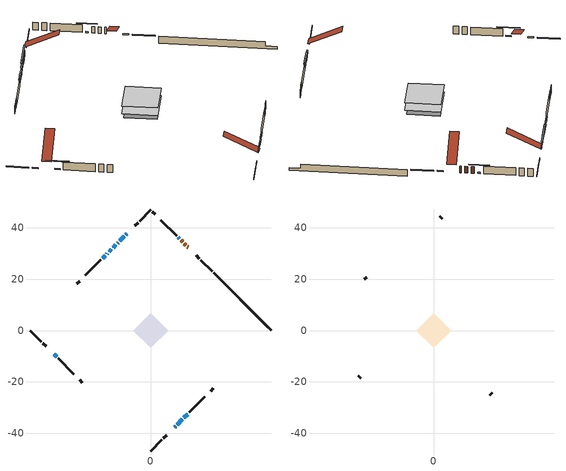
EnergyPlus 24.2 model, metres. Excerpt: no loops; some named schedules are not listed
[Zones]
conditioned space
 floor outside (Floor1 construction): -3.54,0 0,3.54 3.54,0 0,-3.54 z1.16
 floor outside (Floor2 construction): -0.54,0 0,0.54 0.54,0 0,-0.54 z1.16
 floor adiabatic (AdiabaticFloorConstruction): -6.79,0 0,6.79 6.79,0 0,-6.79 z1.16
 floor foundation (Slab1 construction): -5.6,0.76 -0.76,5.6 5.6,-0.76 0.76,-5.6 z-0.97
 wall outside (RimJoist1 construction): 0,-46.93 4.3,-42.63 / -46.93,0 -42.63,-4.3 / 0,46.93 -4.3,42.63 / 23.86,23.07 19.56,27.38 z1.16:1.46
 wall outside (RimJoist2 construction): 4.96,-41.97 6.15,-40.79 / -41.97,-4.96 -40.79,-6.15 / -4.96,41.97 -6.15,40.79 / 18.9,28.03 17.71,29.22 z1.16:1.46
 wall outside (AdiabaticWallConstruction 1): 14.61,32.33 14.29,32.64 / 13.63,33.3 13.11,33.82 / 12.46,34.48 11.83,35.11 z1.16:3.19
 wall outside (AdiabaticWallConstruction): -9.26,37.68 -9.65,37.28 z1.16:2.79; 11.17,35.76 10.69,36.25 / -37.68,-9.26 -36.71,-10.23 z1.16:1.52; -10.31,36.63 -12.03,34.9 / 9.26,-37.68 9.65,-37.28 z1.16:1.72; -12.69,34.25 -12.93,34.01 z1.16:1.67; -13.58,33.35 -14.66,32.27 z1.16:2.38; -15.32,31.62 -16.22,30.72 / 10.31,-36.63 12.28,-34.65 z1.16:2.13; -16.87,30.06 -17.16,29.77 / -17.82,29.12 -18.75,28.18 z1.16:2.48; 12.94,-33.99 14.38,-32.56 z1.16:2.43
 wall outside (Wall1 construction): 15.04,-31.9 21.1,-25.84 / -36.05,-10.88 -29.99,-16.94 / -19.41,27.53 -25.47,21.47 / 10.03,36.9 3.97,42.96 z1.16:3.6
 wall outside (Wall3 construction): 23.35,-23.58 24.41,-22.53 / -27.73,-19.2 -26.68,-20.26 / -27.72,19.21 -28.78,18.15 / 1.71,45.22 0.66,46.28 z1.16:3.6
 wall foundation (FoundationWall1 construction): 24.52,22.41,-0.97 24.52,22.41,1.16 44.69,2.24,1.16 44.69,2.24,-0.12 46.93,0,-0.12 46.93,0,-0.97
 window (WindowConstruction 6): -9.26,37.68 -9.65,37.28 z1.16:2.78
 window (WindowConstruction 8): 11.17,35.76 10.69,36.25 z1.16:1.52
 window (WindowConstruction 9): -10.31,36.62 -12.03,34.9 z1.16:1.72
 window (WindowConstruction 10): -12.69,34.24 -12.93,34.01 z1.16:1.67
 window (WindowConstruction 11): -37.68,-9.26 -36.71,-10.23 z1.16:1.52
 window (WindowConstruction 7): 9.26,-37.68 9.65,-37.28 z1.16:1.72
 window (WindowConstruction): -13.58,33.35 -14.66,32.27 z1.16:2.38
 window (WindowConstruction 1): -15.32,31.62 -16.22,30.72 z1.16:2.13
 window (WindowConstruction 2): -16.87,30.06 -17.16,29.77 z1.16:2.48
 window (WindowConstruction 3): -17.82,29.12 -18.75,28.18 z1.16:2.48
 window (WindowConstruction 4): 10.31,-36.62 12.28,-34.65 z1.16:2.13
 window (WindowConstruction 5): 12.94,-33.99 14.38,-32.56 z1.16:2.43
 door (Door): 14.6,32.33 14.29,32.64 z1.16:3.19
 door (Door 1): 13.63,33.3 13.11,33.82 z1.16:3.19
 door (Door 2): 12.46,34.48 11.83,35.11 z1.16:3.19
 ceiling adiabatic (AdiabaticFloorConstruction): 0,-6.79 6.79,0 0,6.79 -6.79,0 z1.16
attic - vented
 floor to conditioned space (Floor3 construction Reversed): -6.79,0 0,6.79 6.79,0 0,-6.79 z3.6
 wall outside (Wall2 construction): 21.75,-25.18 22.69,-24.24 / -29.33,-17.6 -28.39,-18.54 / -26.12,20.81 -27.07,19.87 / 3.31,43.62 2.37,44.56 z1.16:3.6
 roof outside (Roof1 construction): 8.6,-38.33,3.6 2.18,-31.91,8.14 0.38,-33.7,8.14 6.81,-40.13,3.6; -38.33,-8.6,3.6 -31.91,-2.18,8.14 -33.7,-0.38,8.14 -40.13,-6.81,3.6; -8.6,38.33,3.6 -2.18,31.91,8.14 -0.38,33.7,8.14 -6.81,40.13,3.6; 15.26,31.67,3.6 8.84,25.25,8.14 10.63,23.45,8.14 17.06,29.88,3.6
shading: -9.86,37.07 -9.05,37.89 -9.26,38.1 -10.08,37.28 z3.08; 8.96,37.97 12.9,34.04 13.11,34.25 9.17,38.18 z3.96; -13.76,33.17 -8.58,38.35 -8.79,38.56 -13.97,33.39 z4.16; -14.65,32.28 -10.96,35.97 -11.18,36.18 -14.86,32.49 z4.11; -34.98,-11.95 -39.4,-7.53 -39.61,-7.74 -35.19,-12.16 z3.96; 9.86,-37.07 9.05,-37.89 9.26,-38.1 10.08,-37.28 z2.02; -14.87,32.06 -13.37,33.56 -13.58,33.77 -15.08,32.27 z2.68; -16.43,30.51 -15.11,31.83 -15.32,32.04 -16.64,30.72 z2.42; -17.37,29.56 -16.66,30.27 -16.87,30.48 -17.58,29.77 z2.78; -18.96,27.97 -17.61,29.33 -17.82,29.54 -19.17,28.18 z2.78; 12.5,-34.44 10.1,-36.84 10.31,-37.05 12.71,-34.65 z2.42; 14.59,-32.34 12.73,-34.2 12.94,-34.42 14.8,-32.56 z2.73
[Building]
Building 1: Terrain=Suburbs
[Site:Location]
Halifax Intl AP_NS: Latitude {deg}=44.88; Longitude {deg}=-63.51; Time Zone {hr}=-4; Elevation {m}=145; Keep Site Location Information=Yes
[Site:GroundTemperature:Shallow]
3.15511, 1.33576, 1.19006, 2.05344, 5.51939, 8.9692, 11.96, 13.8546, 14.0156, 12.4746, 9.56009, 6.2161
[Site:WaterMainsTemperature]
Calculation Method=Schedule; Temperature Schedule=mains temperature schedule
[Material] Roughness=Rough; Thermal Absorptance=0.9
Name | Thickness {m} | Conductivity {W/m-K} | Density {kg/m3} | Specific Heat {J/kg-K} | Solar Absorptance | Visible Absorptance
asphalt or fiberglass shingles | 0.00635 | 0.162714 | 1121.4 | 1465.45 | 0.4 | 0.4
ceiling loosefill ins | 0.0846667 | 0.0480833 | 16.02 | 1046.75 | 0.7 | 0.7
ceiling stud and cavity | 0.1397 | 0.103035 | 65.682 | 1177.47 | 0.7 | 0.7
concrete 4.0 in. | 0.1016 | 1.803125 | 2242.8 | 837.4 | 0.7 | 0.7
concrete 8.0 in. | 0.2032 | 1.803125 | 2242.8 | 837.4 | 0.7 | 0.7
door material | 0.04445 | 0.0451087 | 512.64 | 1214.23 | 0.7 | 0.7
door material 1 | 0.04445 | 0.188738 | 512.64 | 1214.23 | 0.7 | 0.7
exterior vertical ins | 0.00266067 | 0.029427 | 32.04 | 1214.23 | 0.7 | 0.7
floor covering | 0.0127 | 0.0433444 | 54.468 | 1339.84 | 0.6 | 0.6
floor rigid ins; wall rigid ins | 0.512978 | 0.029427 | 32.04 | 1214.23 | 0.7 | 0.7
floor stud and cavity | 0.1397 | 0.094879 | 92.3553 | 1139.71 | 0.7 | 0.7
floor stud and cavity 1 | 0.1397 | 0.0825403 | 92.3553 | 1139.71 | 0.7 | 0.7
floor stud and cavity 2 | 0.1397 | 1.75129 | 37.0049 | 1207.88 | 0.7 | 0.7
furniture material conditioned space 1 | 0.1524 | 0.115458 | 640.8 | 1214.23 | 0.6 | 0.6
gypsum board | 0.0127 | 0.160291 | 801 | 837.4 | 0.6 | 0.6
gypsum board 1 | 0.0127 | 0.160291 | 801 | 837.4 | 0.7 | 0.7
osb sheathing 0.5 in. | 0.0127 | 0.115458 | 512.64 | 1214.23 | 0.7 | 0.7
osb sheathing 0.75 in. | 0.01905 | 0.115458 | 512.64 | 1214.23 | 0.7 | 0.7
osb sheathing 2.0 in. | 0.0508 | 0.115458 | 512.64 | 1214.23 | 0.7 | 0.7
rim joist rigid ins | 0.051816 | 0.029427 | 32.04 | 1214.23 | 0.7 | 0.7
rim joist stud and cavity | 0.0508 | 0.570385 | 125.044 | 1163.47 | 0.6 | 0.6
rim joist stud and cavity 1 | 0.0508 | 0.203772 | 125.044 | 1163.47 | 0.6 | 0.6
wall stud and cavity | 0.1397 | 0.0891443 | 139.0536 | 1170.24 | 0.7 | 0.7
wall stud and cavity 1 | 0.0889 | 6.9971 | 50.32683 | 1063.81 | 0.6 | 0.6
wall stud and cavity 2 | 0.1397 | 0.110176 | 139.0536 | 1170.24 | 0.7 | 0.7
wall stud and cavity 3 | 0.0889 | 0.380278 | 52.3479 | 1209.89 | 0.7 | 0.7
wall stud and cavity 4 | 0.0889 | 0.391764 | 83.0341 | 1211.67 | 0.7 | 0.7
wood siding | 0.0254 | 0.102417 | 544.68 | 1172.36 | 0.4 | 0.4
wood siding 1 | 0.00254 | 0.102417 | 544.68 | 1172.36 | 0.4 | 0.4
wood siding 2; wood siding 3; wood siding 4 | 0.0254 | 0.102417 | 544.68 | 1172.36 | 0.7 | 0.7
[WindowMaterial:SimpleGlazingSystem]
Name | U-Factor {W/m2-K} | Solar Heat Gain Coefficient
WindowMaterial | 3.27734 | 0.62
WindowMaterial 1 | 3.2745 | 0.59
WindowMaterial 10 | 3.2041 | 0.34
WindowMaterial 11 | 3.230782 | 0.38
WindowMaterial 2 | 3.25747 | 0.43
WindowMaterial 3 | 3.276206 | 0.61
WindowMaterial 4 | 3.27507 | 0.59
WindowMaterial 5 | 3.29835 | 0.69
WindowMaterial 6 | 2.96903 | 0.62
WindowMaterial 7 | 3.01161 | 0.56
WindowMaterial 8 | 3.30346 | 0.53
WindowMaterial 9 | 3.26882 | 0.48
[Construction]
AdiabaticFloorConstruction: floor stud and cavity 2, floor rigid ins, osb sheathing 0.75 in., floor covering
AdiabaticWallConstruction: wood siding 3, wall rigid ins, wall stud and cavity 3, gypsum board
AdiabaticWallConstruction 1: wood siding 4, wall rigid ins, wall stud and cavity 3, gypsum board
Door; Door 2: door material
Door 1: door material 1
Floor1 construction: floor stud and cavity, osb sheathing 0.75 in., floor covering
Floor2 construction: floor stud and cavity 1, osb sheathing 0.75 in., floor covering
Floor3 construction Reversed: gypsum board, ceiling stud and cavity, ceiling loosefill ins
FoundationWall1 construction: concrete 8.0 in., gypsum board 1
furniture construction conditioned space 1: furniture material conditioned space 1
PartitionWallConstruction: gypsum board, wall stud and cavity 4, gypsum board
RimJoist1 construction: wood siding 2, rim joist rigid ins, osb sheathing 2.0 in., rim joist stud and cavity
RimJoist2 construction: wood siding 2, rim joist rigid ins, osb sheathing 2.0 in., rim joist stud and cavity 1
Roof1 construction: asphalt or fiberglass shingles
Slab1 construction: concrete 4.0 in.
Wall1 construction: wood siding, osb sheathing 0.5 in., wall stud and cavity, gypsum board
Wall2 construction: wood siding 1, wall stud and cavity 1
Wall3 construction: wood siding, osb sheathing 0.5 in., wall stud and cavity 2, gypsum board
WindowConstruction: WindowMaterial
WindowConstruction 1: WindowMaterial 1
WindowConstruction 10: WindowMaterial 10
WindowConstruction 11: WindowMaterial 11
WindowConstruction 2: WindowMaterial 2
WindowConstruction 3: WindowMaterial 3
WindowConstruction 4: WindowMaterial 4
WindowConstruction 5: WindowMaterial 5
WindowConstruction 6: WindowMaterial 6
WindowConstruction 7: WindowMaterial 7
WindowConstruction 8: WindowMaterial 8
WindowConstruction 9: WindowMaterial 9
[Zone] Multiplier=1; Part of Total Floor Area=Yes
Name | Volume {m3}
attic - vented | 66.0624
conditioned space | 375.4
[Space]
Name | Zone | Volume {m3}
attic - vented 1 | attic - vented | 66.0624
conditioned space 1 | conditioned space | 375.4
[ZoneInfiltration:EffectiveLeakageArea]
infil attic - vented 1: Zone or Space=attic - vented 1; Schedule=Always On Discrete; Effective Air Leakage Area {cm2}=3305.19; Stack Coefficient=0.000485423; Wind Coefficient=1.48861e-05
[ZoneMixing]
whole house fan mix: Zone or Space=attic - vented; Schedule=Always On Continuous; Design Flow Rate Calculation Method=Flow/Zone; Design Flow Rate {m3/s}=0; Source Zone or Space=conditioned space
[SurfaceProperty:ExposedFoundationPerimeter]
Slab1: Exposed Perimeter Calculation Method=TotalExposedPerimeter; Total Exposed Perimeter {m}=31.699
[InternalMass] Zone or ZoneList=conditioned space; Space or SpaceList=conditioned space 1
Name | Construction | Surface Area {m2}
furniture mass conditioned space 1 | furniture construction conditioned space 1 | 71.8599
partition wall mass | PartitionWallConstruction | 179.65
[Lights]
interior lighting: Zone or ZoneList or Space or SpaceList=conditioned space 1; Schedule=interior lighting schedule; Design Level Calculation Method=LightingLevel; Lighting Level {W}=343.2; Return Air Fraction=0; Fraction Radiant=0.6; Fraction Visible=0.2; Fraction Replaceable=1
[People]
occupants: Zone or ZoneList or Space or SpaceList=conditioned space 1; Number of People Schedule=occupants schedule; Number of People Calculation Method=People; Number of People=3; Fraction Radiant=0.314171; Sensible Heat Fraction=0.56303; Activity Level Schedule=occupants activity schedule; Carbon Dioxide Generation Rate {m3/s-W}=0; Enable ASHRAE 55 Comfort Warnings=No; Mean Radiant Temperature Calculation Type=EnclosureAveraged
[ElectricEquipment] Zone or ZoneList or Space or SpaceList=conditioned space 1; Design Level Calculation Method=EquipmentLevel
Name | Schedule | Design Level {W} | Fraction Latent | Fraction Radiant | Fraction Lost
clothes dryer | clothes dryer schedule | 140.772 | 0.015 | 0.081 | 0.85
clothes washer | clothes washer schedule | 32.1985 | 0.03 | 0.162 | 0.7
cooking range | cooking range schedule | 215.147 | 0.08 | 0.432 | 0.2
dishwasher | dishwasher schedule | 66.8632 | 0.3 | 0.18 | 0.4
fridge | fridge schedule | 72.9452 | 0 | 0.6 | 0
mech vent bath fan 0 | mech vent bath fan 0 schedule | 50.2 | 0 | 0 | 1
mech vent house fan | mech vent house fan schedule | 0 | 0 | 0 | 1
mech vent house fan cfis | mech vent house fan cfis schedule | 0 | 0 | 0 | 0
mech vent range fan 0 | mech vent range fan 0 schedule | 57 | 0 | 0 | 1
misc plug loads | misc plug loads schedule | 494.7 | 0.045 | 0.513 | 0.1
whole house fan | Always On Discrete | 0 | 0 | 0 | 1
[OtherEquipment] Zone or ZoneList or Space or SpaceList=conditioned space 1; Design Level Calculation Method=EquipmentLevel
Name | Fuel Type | Schedule | Design Level {W} | Fraction Latent | Fraction Radiant | Fraction Lost
clothes dryer 1 | Electricity | clothes dryer schedule | 0 | 0.015 | 0.081 | 0.85
cooking range 1 | Electricity | cooking range schedule | 0 | 0.08 | 0.432 | 0.2
general water use latent | None | general water use schedule | 62.594 | 1 | 0 | 0
general water use sensible | None | general water use schedule | -61.6891 | 0 | 0.6 | 0
mech vent house fan latent load | None | Always On Discrete | 0 | 1 | 0 | 0
mech vent house fan sensible load | None | Always On Discrete | 0 | 0 | 0 | 0
water heater energy adjustment1 | FuelOilNo2 | Always On Discrete | 0.01 | 0 | 0 | 1
[ZoneInfiltration:DesignFlowRate] Zone or ZoneList or Space or SpaceList=conditioned space 1; Schedule=Always On Discrete; Design Flow Rate Calculation Method=Flow/Zone; Design Flow Rate {m3/s}=0
infil flow; natural vent flow; whole house fan flow
[Foundation:Kiva]
Foundation Kiva 1: Initial Indoor Air Temperature {C}=18; Wall Height Above Grade {m}=1.16001; Wall Depth Below Slab {m}=0.2032; Custom Block Material Name 1=exterior vertical ins; Custom Block Depth 1 {m}=2.13; Custom Block X Position 1 {m}=0.2159; Custom Block Z Position 1 {m}=0
[Foundation:Kiva:Settings]
Soil Conductivity {W/m-K}=0.849921; Soil Density {kg/m3}=1842.3; Soil Specific Heat {J/kg-K}=418.7; Ground Solar Absorptivity=0.9; Ground Thermal Absorptivity=0.9; Ground Surface Roughness {m}=0.03; Far-Field Width {m}=40; Deep-Ground Boundary Condition=ZeroFlux; Deep-Ground Depth {m}=40; Minimum Cell Dimension {m}=0.2; Maximum Cell Growth Coefficient=3; Simulation Timestep=Timestep
[Exterior:Lights]
exterior lighting: Schedule=exterior lighting schedule; Design Level {W}=75.6
[Schedule:Constant]
Name | Hourly Value
Always On Continuous; mech vent house fan schedule; mech vent house fan cfis schedule; Always On Discrete | 1
occupants activity schedule | 117.228
fridge schedule | 0
[Schedule:Week:Daily]
interior lighting schedule Week Rule - Jan1-Jan27: interior lighting schedule day, interior lighting schedule day, interior lighting schedule day, interior lighting schedule day, interior lighting schedule day, interior lighting schedule day, interior lighting schedule day, interior lighting schedule default day, interior lighting schedule default day, interior lighting schedule default day, interior lighting schedule default day, interior lighting schedule default day
interior lighting schedule Week Rule - Jan28-Feb3: interior lighting schedule day, interior lighting schedule day, interior lighting schedule day, interior lighting schedule day, interior lighting schedule day 1, interior lighting schedule day 1, interior lighting schedule day 1, interior lighting schedule default day, interior lighting schedule default day, interior lighting schedule default day, interior lighting schedule default day, interior lighting schedule default day
interior lighting schedule Week Rule - Feb4-Feb24: interior lighting schedule day 1, interior lighting schedule day 1, interior lighting schedule day 1, interior lighting schedule day 1, interior lighting schedule day 1, interior lighting schedule day 1, interior lighting schedule day 1, interior lighting schedule default day, interior lighting schedule default day, interior lighting schedule default day, interior lighting schedule default day, interior lighting schedule default day
interior lighting schedule Week Rule - Feb25-Mar3: interior lighting schedule day 1, interior lighting schedule day 1, interior lighting schedule day 1, interior lighting schedule day 1, interior lighting schedule day 2, interior lighting schedule day 2, interior lighting schedule day 2, interior lighting schedule default day, interior lighting schedule default day, interior lighting schedule default day, interior lighting schedule default day, interior lighting schedule default day
interior lighting schedule Week Rule - Mar4-Mar31: interior lighting schedule day 2, interior lighting schedule day 2, interior lighting schedule day 2, interior lighting schedule day 2, interior lighting schedule day 2, interior lighting schedule day 2, interior lighting schedule day 2, interior lighting schedule default day, interior lighting schedule default day, interior lighting schedule default day, interior lighting schedule default day, interior lighting schedule default day
interior lighting schedule Week Rule - Apr1-Apr28: interior lighting schedule day 3, interior lighting schedule day 3, interior lighting schedule day 3, interior lighting schedule day 3, interior lighting schedule day 3, interior lighting schedule day 3, interior lighting schedule day 3, interior lighting schedule default day, interior lighting schedule default day, interior lighting schedule default day, interior lighting schedule default day, interior lighting schedule default day
interior lighting schedule Week Rule - Apr29-May5: interior lighting schedule day 3, interior lighting schedule day 3, interior lighting schedule day 4, interior lighting schedule day 4, interior lighting schedule day 4, interior lighting schedule day 4, interior lighting schedule day 4, interior lighting schedule default day, interior lighting schedule default day, interior lighting schedule default day, interior lighting schedule default day, interior lighting schedule default day
interior lighting schedule Week Rule - May6-May26: interior lighting schedule day 4, interior lighting schedule day 4, interior lighting schedule day 4, interior lighting schedule day 4, interior lighting schedule day 4, interior lighting schedule day 4, interior lighting schedule day 4, interior lighting schedule default day, interior lighting schedule default day, interior lighting schedule default day, interior lighting schedule default day, interior lighting schedule default day
interior lighting schedule Week Rule - May27-Jun2: interior lighting schedule day 4, interior lighting schedule day 4, interior lighting schedule day 4, interior lighting schedule day 4, interior lighting schedule day 4, interior lighting schedule day 5, interior lighting schedule day 5, interior lighting schedule default day, interior lighting schedule default day, interior lighting schedule default day, interior lighting schedule default day, interior lighting schedule default day
interior lighting schedule Week Rule - Jun3-Jun30: interior lighting schedule day 5, interior lighting schedule day 5, interior lighting schedule day 5, interior lighting schedule day 5, interior lighting schedule day 5, interior lighting schedule day 5, interior lighting schedule day 5, interior lighting schedule default day, interior lighting schedule default day, interior lighting schedule default day, interior lighting schedule default day, interior lighting schedule default day
interior lighting schedule Week Rule - Jul1-Jul28: interior lighting schedule day 6, interior lighting schedule day 6, interior lighting schedule day 6, interior lighting schedule day 6, interior lighting schedule day 6, interior lighting schedule day 6, interior lighting schedule day 6, interior lighting schedule default day, interior lighting schedule default day, interior lighting schedule default day, interior lighting schedule default day, interior lighting schedule default day
interior lighting schedule Week Rule - Jul29-Aug4: interior lighting schedule day 6, interior lighting schedule day 6, interior lighting schedule day 6, interior lighting schedule day 7, interior lighting schedule day 7, interior lighting schedule day 7, interior lighting schedule day 7, interior lighting schedule default day, interior lighting schedule default day, interior lighting schedule default day, interior lighting schedule default day, interior lighting schedule default day
interior lighting schedule Week Rule - Aug5-Aug25: interior lighting schedule day 7, interior lighting schedule day 7, interior lighting schedule day 7, interior lighting schedule day 7, interior lighting schedule day 7, interior lighting schedule day 7, interior lighting schedule day 7, interior lighting schedule default day, interior lighting schedule default day, interior lighting schedule default day, interior lighting schedule default day, interior lighting schedule default day
interior lighting schedule Week Rule - Aug26-Sep1: interior lighting schedule day 7, interior lighting schedule day 7, interior lighting schedule day 7, interior lighting schedule day 7, interior lighting schedule day 7, interior lighting schedule day 7, interior lighting schedule day 8, interior lighting schedule default day, interior lighting schedule default day, interior lighting schedule default day, interior lighting schedule default day, interior lighting schedule default day
interior lighting schedule Week Rule - Sep2-Sep29: interior lighting schedule day 8, interior lighting schedule day 8, interior lighting schedule day 8, interior lighting schedule day 8, interior lighting schedule day 8, interior lighting schedule day 8, interior lighting schedule day 8, interior lighting schedule default day, interior lighting schedule default day, interior lighting schedule default day, interior lighting schedule default day, interior lighting schedule default day
interior lighting schedule Week Rule - Sep30-Oct6: interior lighting schedule day 8, interior lighting schedule day 9, interior lighting schedule day 9, interior lighting schedule day 9, interior lighting schedule day 9, interior lighting schedule day 9, interior lighting schedule day 9, interior lighting schedule default day, interior lighting schedule default day, interior lighting schedule default day, interior lighting schedule default day, interior lighting schedule default day
interior lighting schedule Week Rule - Oct7-Oct27: interior lighting schedule day 9, interior lighting schedule day 9, interior lighting schedule day 9, interior lighting schedule day 9, interior lighting schedule day 9, interior lighting schedule day 9, interior lighting schedule day 9, interior lighting schedule default day, interior lighting schedule default day, interior lighting schedule default day, interior lighting schedule default day, interior lighting schedule default day
interior lighting schedule Week Rule - Oct28-Nov3: interior lighting schedule day 9, interior lighting schedule day 9, interior lighting schedule day 9, interior lighting schedule day 9, interior lighting schedule day 10, interior lighting schedule day 10, interior lighting schedule day 10, interior lighting schedule default day, interior lighting schedule default day, interior lighting schedule default day, interior lighting schedule default day, interior lighting schedule default day
interior lighting schedule Week Rule - Nov4-Nov24: interior lighting schedule day 10, interior lighting schedule day 10, interior lighting schedule day 10, interior lighting schedule day 10, interior lighting schedule day 10, interior lighting schedule day 10, interior lighting schedule day 10, interior lighting schedule default day, interior lighting schedule default day, interior lighting schedule default day, interior lighting schedule default day, interior lighting schedule default day
interior lighting schedule Week Rule - Nov25-Dec1: interior lighting schedule day 10, interior lighting schedule day 10, interior lighting schedule day 10, interior lighting schedule day 10, interior lighting schedule day 10, interior lighting schedule day 10, interior lighting schedule day 11, interior lighting schedule default day, interior lighting schedule default day, interior lighting schedule default day, interior lighting schedule default day, interior lighting schedule default day
interior lighting schedule Week Rule - Dec2-Dec31: interior lighting schedule day 11, interior lighting schedule day 11, interior lighting schedule day 11, interior lighting schedule day 11, interior lighting schedule day 11, interior lighting schedule day 11, interior lighting schedule day 11, interior lighting schedule default day, interior lighting schedule default day, interior lighting schedule default day, interior lighting schedule default day, interior lighting schedule default day
occupants schedule Week Rule - Jan1-Dec31: occupants schedule day, occupants schedule day, occupants schedule day, occupants schedule day, occupants schedule day, occupants schedule day, occupants schedule day, occupants schedule default day, occupants schedule default day, occupants schedule default day, occupants schedule default day, occupants schedule default day
clothes dryer schedule Week Rule - Jan1-Dec31: clothes dryer schedule day, clothes dryer schedule day, clothes dryer schedule day, clothes dryer schedule day, clothes dryer schedule day, clothes dryer schedule day, clothes dryer schedule day, clothes dryer schedule default day, clothes dryer schedule default day, clothes dryer schedule default day, clothes dryer schedule default day, clothes dryer schedule default day
clothes washer schedule Week Rule - Jan1-Dec31: clothes washer schedule day, clothes washer schedule day, clothes washer schedule day, clothes washer schedule day, clothes washer schedule day, clothes washer schedule day, clothes washer schedule day, clothes washer schedule default day, clothes washer schedule default day, clothes washer schedule default day, clothes washer schedule default day, clothes washer schedule default day
cooking range schedule Week Rule - Jan1-Dec31: cooking range schedule day, cooking range schedule day, cooking range schedule day, cooking range schedule day, cooking range schedule day, cooking range schedule day, cooking range schedule day, cooking range schedule default day, cooking range schedule default day, cooking range schedule default day, cooking range schedule default day, cooking range schedule default day
dishwasher schedule Week Rule - Jan1-Dec31: dishwasher schedule day, dishwasher schedule day, dishwasher schedule day, dishwasher schedule day, dishwasher schedule day, dishwasher schedule day, dishwasher schedule day, dishwasher schedule default day, dishwasher schedule default day, dishwasher schedule default day, dishwasher schedule default day, dishwasher schedule default day
mech vent bath fan 0 schedule Week Rule - Jan1-Dec31: mech vent bath fan 0 schedule day, mech vent bath fan 0 schedule day, mech vent bath fan 0 schedule day, mech vent bath fan 0 schedule day, mech vent bath fan 0 schedule day, mech vent bath fan 0 schedule day, mech vent bath fan 0 schedule day, mech vent bath fan 0 schedule default day, mech vent bath fan 0 schedule default day, mech vent bath fan 0 schedule default day, mech vent bath fan 0 schedule default day, mech vent bath fan 0 schedule default day
mech vent range fan 0 schedule Week Rule - Jan1-Dec31: mech vent range fan 0 schedule day, mech vent range fan 0 schedule day, mech vent range fan 0 schedule day, mech vent range fan 0 schedule day, mech vent range fan 0 schedule day, mech vent range fan 0 schedule day, mech vent range fan 0 schedule day, mech vent range fan 0 schedule default day, mech vent range fan 0 schedule default day, mech vent range fan 0 schedule default day, mech vent range fan 0 schedule default day, mech vent range fan 0 schedule default day
misc plug loads schedule Week Rule - Jan1-Dec31: misc plug loads schedule day, misc plug loads schedule day, misc plug loads schedule day, misc plug loads schedule day, misc plug loads schedule day, misc plug loads schedule day, misc plug loads schedule day, misc plug loads schedule default day, misc plug loads schedule default day, misc plug loads schedule default day, misc plug loads schedule default day, misc plug loads schedule default day
general water use schedule Week Rule - Jan1-Dec31: general water use schedule day, general water use schedule day, general water use schedule day, general water use schedule day, general water use schedule day, general water use schedule day, general water use schedule day, general water use schedule default day, general water use schedule default day, general water use schedule default day, general water use schedule default day, general water use schedule default day
exterior lighting schedule Week Rule - Jan1-Jan27: exterior lighting schedule day, exterior lighting schedule day, exterior lighting schedule day, exterior lighting schedule day, exterior lighting schedule day, exterior lighting schedule day, exterior lighting schedule day, exterior lighting schedule default day, exterior lighting schedule default day, exterior lighting schedule default day, exterior lighting schedule default day, exterior lighting schedule default day
exterior lighting schedule Week Rule - Jan28-Feb3: exterior lighting schedule day, exterior lighting schedule day, exterior lighting schedule day, exterior lighting schedule day, exterior lighting schedule day 1, exterior lighting schedule day 1, exterior lighting schedule day 1, exterior lighting schedule default day, exterior lighting schedule default day, exterior lighting schedule default day, exterior lighting schedule default day, exterior lighting schedule default day
exterior lighting schedule Week Rule - Feb4-Feb24: exterior lighting schedule day 1, exterior lighting schedule day 1, exterior lighting schedule day 1, exterior lighting schedule day 1, exterior lighting schedule day 1, exterior lighting schedule day 1, exterior lighting schedule day 1, exterior lighting schedule default day, exterior lighting schedule default day, exterior lighting schedule default day, exterior lighting schedule default day, exterior lighting schedule default day
exterior lighting schedule Week Rule - Feb25-Mar3: exterior lighting schedule day 1, exterior lighting schedule day 1, exterior lighting schedule day 1, exterior lighting schedule day 1, exterior lighting schedule day 2, exterior lighting schedule day 2, exterior lighting schedule day 2, exterior lighting schedule default day, exterior lighting schedule default day, exterior lighting schedule default day, exterior lighting schedule default day, exterior lighting schedule default day
exterior lighting schedule Week Rule - Mar4-Mar31: exterior lighting schedule day 2, exterior lighting schedule day 2, exterior lighting schedule day 2, exterior lighting schedule day 2, exterior lighting schedule day 2, exterior lighting schedule day 2, exterior lighting schedule day 2, exterior lighting schedule default day, exterior lighting schedule default day, exterior lighting schedule default day, exterior lighting schedule default day, exterior lighting schedule default day
exterior lighting schedule Week Rule - Apr1-Apr28: exterior lighting schedule day 3, exterior lighting schedule day 3, exterior lighting schedule day 3, exterior lighting schedule day 3, exterior lighting schedule day 3, exterior lighting schedule day 3, exterior lighting schedule day 3, exterior lighting schedule default day, exterior lighting schedule default day, exterior lighting schedule default day, exterior lighting schedule default day, exterior lighting schedule default day
exterior lighting schedule Week Rule - Apr29-May5: exterior lighting schedule day 3, exterior lighting schedule day 3, exterior lighting schedule day 4, exterior lighting schedule day 4, exterior lighting schedule day 4, exterior lighting schedule day 4, exterior lighting schedule day 4, exterior lighting schedule default day, exterior lighting schedule default day, exterior lighting schedule default day, exterior lighting schedule default day, exterior lighting schedule default day
exterior lighting schedule Week Rule - May6-May26: exterior lighting schedule day 4, exterior lighting schedule day 4, exterior lighting schedule day 4, exterior lighting schedule day 4, exterior lighting schedule day 4, exterior lighting schedule day 4, exterior lighting schedule day 4, exterior lighting schedule default day, exterior lighting schedule default day, exterior lighting schedule default day, exterior lighting schedule default day, exterior lighting schedule default day
exterior lighting schedule Week Rule - May27-Jun2: exterior lighting schedule day 4, exterior lighting schedule day 4, exterior lighting schedule day 4, exterior lighting schedule day 4, exterior lighting schedule day 4, exterior lighting schedule day 5, exterior lighting schedule day 5, exterior lighting schedule default day, exterior lighting schedule default day, exterior lighting schedule default day, exterior lighting schedule default day, exterior lighting schedule default day
exterior lighting schedule Week Rule - Jun3-Jun30: exterior lighting schedule day 5, exterior lighting schedule day 5, exterior lighting schedule day 5, exterior lighting schedule day 5, exterior lighting schedule day 5, exterior lighting schedule day 5, exterior lighting schedule day 5, exterior lighting schedule default day, exterior lighting schedule default day, exterior lighting schedule default day, exterior lighting schedule default day, exterior lighting schedule default day
exterior lighting schedule Week Rule - Jul1-Jul28: exterior lighting schedule day 6, exterior lighting schedule day 6, exterior lighting schedule day 6, exterior lighting schedule day 6, exterior lighting schedule day 6, exterior lighting schedule day 6, exterior lighting schedule day 6, exterior lighting schedule default day, exterior lighting schedule default day, exterior lighting schedule default day, exterior lighting schedule default day, exterior lighting schedule default day
exterior lighting schedule Week Rule - Jul29-Aug4: exterior lighting schedule day 6, exterior lighting schedule day 6, exterior lighting schedule day 6, exterior lighting schedule day 7, exterior lighting schedule day 7, exterior lighting schedule day 7, exterior lighting schedule day 7, exterior lighting schedule default day, exterior lighting schedule default day, exterior lighting schedule default day, exterior lighting schedule default day, exterior lighting schedule default day
exterior lighting schedule Week Rule - Aug5-Aug25: exterior lighting schedule day 7, exterior lighting schedule day 7, exterior lighting schedule day 7, exterior lighting schedule day 7, exterior lighting schedule day 7, exterior lighting schedule day 7, exterior lighting schedule day 7, exterior lighting schedule default day, exterior lighting schedule default day, exterior lighting schedule default day, exterior lighting schedule default day, exterior lighting schedule default day
exterior lighting schedule Week Rule - Aug26-Sep1: exterior lighting schedule day 7, exterior lighting schedule day 7, exterior lighting schedule day 7, exterior lighting schedule day 7, exterior lighting schedule day 7, exterior lighting schedule day 7, exterior lighting schedule day 8, exterior lighting schedule default day, exterior lighting schedule default day, exterior lighting schedule default day, exterior lighting schedule default day, exterior lighting schedule default day
exterior lighting schedule Week Rule - Sep2-Sep29: exterior lighting schedule day 8, exterior lighting schedule day 8, exterior lighting schedule day 8, exterior lighting schedule day 8, exterior lighting schedule day 8, exterior lighting schedule day 8, exterior lighting schedule day 8, exterior lighting schedule default day, exterior lighting schedule default day, exterior lighting schedule default day, exterior lighting schedule default day, exterior lighting schedule default day
exterior lighting schedule Week Rule - Sep30-Oct6: exterior lighting schedule day 8, exterior lighting schedule day 9, exterior lighting schedule day 9, exterior lighting schedule day 9, exterior lighting schedule day 9, exterior lighting schedule day 9, exterior lighting schedule day 9, exterior lighting schedule default day, exterior lighting schedule default day, exterior lighting schedule default day, exterior lighting schedule default day, exterior lighting schedule default day
[Schedule:Year]
interior lighting schedule: interior lighting schedule Week Rule - Jan1-Jan27, 1, 1, 1, 27, interior lighting schedule Week Rule - Jan28-Feb3, 1, 28, 2, 3, interior lighting schedule Week Rule - Feb4-Feb24, 2, 4, 2, 24, interior lighting schedule Week Rule - Feb25-Mar3, 2, 25, 3, 3, interior lighting schedule Week Rule - Mar4-Mar31, 3, 4, 3, 31, interior lighting schedule Week Rule - Apr1-Apr28, 4, 1, 4, 28, interior lighting schedule Week Rule - Apr29-May5, 4, 29, 5, 5, interior lighting schedule Week Rule - May6-May26, 5, 6, 5, 26, interior lighting schedule Week Rule - May27-Jun2, 5, 27, 6, 2, interior lighting schedule Week Rule - Jun3-Jun30, 6, 3, 6, 30, interior lighting schedule Week Rule - Jul1-Jul28, 7, 1, 7, 28, interior lighting schedule Week Rule - Jul29-Aug4, 7, 29, 8, 4, interior lighting schedule Week Rule - Aug5-Aug25, 8, 5, 8, 25, interior lighting schedule Week Rule - Aug26-Sep1, 8, 26, 9, 1, interior lighting schedule Week Rule - Sep2-Sep29, 9, 2, 9, 29, interior lighting schedule Week Rule - Sep30-Oct6, 9, 30, 10, 6, interior lighting schedule Week Rule - Oct7-Oct27, 10, 7, 10, 27, interior lighting schedule Week Rule - Oct28-Nov3, 10, 28, 11, 3, interior lighting schedule Week Rule - Nov4-Nov24, 11, 4, 11, 24, interior lighting schedule Week Rule - Nov25-Dec1, 11, 25, 12, 1, interior lighting schedule Week Rule - Dec2-Dec31, 12, 2, 12, 31
occupants schedule: occupants schedule Week Rule - Jan1-Dec31, 1, 1, 12, 31
clothes dryer schedule: clothes dryer schedule Week Rule - Jan1-Dec31, 1, 1, 12, 31
clothes washer schedule: clothes washer schedule Week Rule - Jan1-Dec31, 1, 1, 12, 31
cooking range schedule: cooking range schedule Week Rule - Jan1-Dec31, 1, 1, 12, 31
dishwasher schedule: dishwasher schedule Week Rule - Jan1-Dec31, 1, 1, 12, 31
mech vent bath fan 0 schedule: mech vent bath fan 0 schedule Week Rule - Jan1-Dec31, 1, 1, 12, 31
mech vent range fan 0 schedule: mech vent range fan 0 schedule Week Rule - Jan1-Dec31, 1, 1, 12, 31
misc plug loads schedule: misc plug loads schedule Week Rule - Jan1-Dec31, 1, 1, 12, 31
general water use schedule: general water use schedule Week Rule - Jan1-Dec31, 1, 1, 12, 31
exterior lighting schedule: exterior lighting schedule Week Rule - Jan1-Jan27, 1, 1, 1, 27, exterior lighting schedule Week Rule - Jan28-Feb3, 1, 28, 2, 3, exterior lighting schedule Week Rule - Feb4-Feb24, 2, 4, 2, 24, exterior lighting schedule Week Rule - Feb25-Mar3, 2, 25, 3, 3, exterior lighting schedule Week Rule - Mar4-Mar31, 3, 4, 3, 31, exterior lighting schedule Week Rule - Apr1-Apr28, 4, 1, 4, 28, exterior lighting schedule Week Rule - Apr29-May5, 4, 29, 5, 5, exterior lighting schedule Week Rule - May6-May26, 5, 6, 5, 26, exterior lighting schedule Week Rule - May27-Jun2, 5, 27, 6, 2, exterior lighting schedule Week Rule - Jun3-Jun30, 6, 3, 6, 30, exterior lighting schedule Week Rule - Jul1-Jul28, 7, 1, 7, 28, exterior lighting schedule Week Rule - Jul29-Aug4, 7, 29, 8, 4, exterior lighting schedule Week Rule - Aug5-Aug25, 8, 5, 8, 25, exterior lighting schedule Week Rule - Aug26-Sep1, 8, 26, 9, 1, exterior lighting schedule Week Rule - Sep2-Sep29, 9, 2, 9, 29, exterior lighting schedule Week Rule - Sep30-Oct6, 9, 30, 10, 6, exterior lighting schedule Week Rule - Oct7-Oct27, 10, 7, 10, 27, exterior lighting schedule Week Rule - Oct28-Nov3, 10, 28, 11, 3, exterior lighting schedule Week Rule - Nov4-Nov24, 11, 4, 11, 24, exterior lighting schedule Week Rule - Nov25-Dec1, 11, 25, 12, 1, exterior lighting schedule Week Rule - Dec2-Dec31, 12, 2, 12, 31
[Schedule:Compact]
mains temperature schedule: Through: 01/01, For: AllDays, Until: 24:00, 7.41, Through: 01/02, For: AllDays, Until: 24:00, 7.34833, Through: 01/03, For: AllDays, Until: 24:00, 7.28778, Through: 01/04, For: AllDays, Until: 24:00, 7.22889, Through: 01/05, For: AllDays, Until: 24:00, 7.17056, Through: 01/06, For: AllDays, Until: 24:00, 7.11333, Through: 01/07, For: AllDays, Until: 24:00, 7.05722, Through: 01/08, For: AllDays, Until: 24:00, 7.00167, Through: 01/09, For: AllDays, Until: 24:00, 6.94778, Through: 01/10, For: AllDays, Until: 24:00, 6.895, Through: 01/11, For: AllDays, Until: 24:00, 6.84333, Through: 01/12, For: AllDays, Until: 24:00, 6.79278, Through: 01/13, For: AllDays, Until: 24:00, 6.74389, Through: 01/14, For: AllDays, Until: 24:00, 6.69556, Through: 01/15, For: AllDays, Until: 24:00, 6.64889, Through: 01/16, For: AllDays, Until: 24:00, 6.60278, Through: 01/17, For: AllDays, Until: 24:00, 6.55833, Through: 01/18, For: AllDays, Until: 24:00, 6.515, Through: 01/19, For: AllDays, Until: 24:00, 6.47333, Through: 01/20, For: AllDays, Until: 24:00, 6.43278, Through: 01/21, For: AllDays, Until: 24:00, 6.39333, Through: 01/22, For: AllDays, Until: 24:00, 6.355, Through: 01/23, For: AllDays, Until: 24:00, 6.31833, Through: 01/24, For: AllDays, Until: 24:00, 6.28278, Through: 01/25, For: AllDays, Until: 24:00, 6.24889, Through: 01/26, For: AllDays, Until: 24:00, 6.21611, Through: 01/27, For: AllDays, Until: 24:00, 6.18444, Through: 01/28, For: AllDays, Until: 24:00, 6.15444, Through: 01/29, For: AllDays, Until: 24:00, 6.12556, Through: 01/30, For: AllDays, Until: 24:00, 6.09833, Through: 01/31, For: AllDays, Until: 24:00, 6.07222, Through: 02/01, For: AllDays, Until: 24:00, 6.04778, Through: 02/02, For: AllDays, Until: 24:00, 6.02444, Through: 02/03, For: AllDays, Until: 24:00, 6.00278, Through: 02/04, For: AllDays, Until: 24:00, 5.98222, Through: 02/05, For: AllDays, Until: 24:00, 5.96333, Through: 02/06, For: AllDays, Until: 24:00, 5.94556, Through: 02/07, For: AllDays, Until: 24:00, 5.92944, Through: 02/08, For: AllDays, Until: 24:00, 5.915, Through: 02/09, For: AllDays, Until: 24:00, 5.90167, Through: 02/10, For: AllDays, Until: 24:00, 5.89, Through: 02/11, For: AllDays, Until: 24:00, 5.87944, Through: 02/12, For: AllDays, Until: 24:00, 5.87056, Through: 02/13, For: AllDays, Until: 24:00, 5.86333, Through: 02/14, For: AllDays, Until: 24:00, 5.85722, Through: 02/15, For: AllDays, Until: 24:00, 5.85278, Through: 02/16, For: AllDays, Until: 24:00, 5.84944, Through: 02/17, For: AllDays, Until: 24:00, 5.84833, Through: 02/18, For: AllDays, Until: 24:00, 5.84778, Through: 02/19, For: AllDays, Until: 24:00, 5.84944, Through: 02/20, For: AllDays, Until: 24:00, 5.85167, Through: 02/21, For: AllDays, Until: 24:00, 5.85611, Through: 02/22, For: AllDays, Until: 24:00, 5.86167, Through: 02/23, For: AllDays, Until: 24:00, 5.86889, Through: 02/24, For: AllDays, Until: 24:00, 5.87722, Through: 02/25, For: AllDays, Until: 24:00, 5.88722, Through: 02/26, For: AllDays, Until: 24:00, 5.89889, Through: 02/27, For: AllDays, Until: 24:00, 5.91167, Through: 02/28, For: AllDays, Until: 24:00, 5.92611, Through: 03/01, For: AllDays, Until: 24:00, 5.94222, Through: 03/02, For: AllDays, Until: 24:00, 5.95944, Through: 03/03, For: AllDays, Until: 24:00, 5.97778, Through: 03/04, For: AllDays, Until: 24:00, 5.99778, Through: 03/05, For: AllDays, Until: 24:00, 6.01944, Through: 03/06, For: AllDays, Until: 24:00, 6.04222, Through: 03/07, For: AllDays, Until: 24:00, 6.06667, Through: 03/08, For: AllDays, Until: 24:00, 6.09222, Through: 03/09, For: AllDays, Until: 24:00, 6.11944, Through: 03/10, For: AllDays, Until: 24:00, 6.14778, Through: 03/11, For: AllDays, Until: 24:00, 6.17722, Through: 03/12, For: AllDays, Until: 24:00, 6.20833, Through: 03/13, For: AllDays, Until: 24:00, 6.24111, Through: 03/14, For: AllDays, Until: 24:00, 6.275, Through: 03/15, For: AllDays, Until: 24:00, 6.31, Through: 03/16, For: AllDays, Until: 24:00, 6.34667, Through: 03/17, For: AllDays, Until: 24:00, 6.38444, Through: 03/18, For: AllDays, Until: 24:00, 6.42333, Through: 03/19, For: AllDays, Until: 24:00, 6.46389, Through: 03/20, For: AllDays, Until: 24:00, 6.50556, Through: 03/21, For: AllDays, Until: 24:00, 6.54833, Through: 03/22, For: AllDays, Until: 24:00, 6.59278, Through: 03/23, For: AllDays, Until: 24:00, 6.63833, Through: 03/24, For: AllDays, Until: 24:00, 6.685, Through: 03/25, For: AllDays, Until: 24:00, 6.73278, Through: 03/26, For: AllDays, Until: 24:00, 6.78167, Through: 03/27, For: AllDays, Until: 24:00, 6.83167, Through: 03/28, For: AllDays, Until: 24:00, 6.88333, Through: 03/29, For: AllDays, Until: 24:00, 6.93611, Through: 03/30, For: AllDays, Until: 24:00, 6.98944, Through: 03/31, For: AllDays, Until: 24:00, 7.04444, Through: 04/01, For: AllDays, Until: 24:00, 7.1, Through: 04/02, For: AllDays, Until: 24:00, 7.15722, Through: 04/03, For: AllDays, Until: 24:00, 7.21556, Through: 04/04, For: AllDays, Until: 24:00, 7.27444, Through: 04/05, For: AllDays, Until: 24:00, 7.33444, Through: 04/06, For: AllDays, Until: 24:00, 7.39556, Through: 04/07, For: AllDays, Until: 24:00, 7.45778, Through: 04/08, For: AllDays, Until: 24:00, 7.52111, Through: 04/09, For: AllDays, Until: 24:00, 7.585, Through: 04/10, For: AllDays, Until: 24:00, 7.65, Through: 04/11, For: AllDays, Until: 24:00, 7.71611, Through: 04/12, For: AllDays, Until: 24:00, 7.78333, Through: 04/13, For: AllDays, Until: 24:00, 7.85111, Through: 04/14, For: AllDays, Until: 24:00, 7.91944, Through: 04/15, For: AllDays, Until: 24:00, 7.98889, Through: 04/16, For: AllDays, Until: 24:00, 8.05944, Through: 04/17, For: AllDays, Until: 24:00, 8.13056, Through: 04/18, For: AllDays, Until: 24:00, 8.20222, Through: 04/19, For: AllDays, Until: 24:00, 8.275, Through: 04/20, For: AllDays, Until: 24:00, 8.34833, Through: 04/21, For: AllDays, Until: 24:00, 8.42222, Through: 04/22, For: AllDays, Until: 24:00, 8.49722, Through: 04/23, For: AllDays, Until: 24:00, 8.57278, Through: 04/24, For: AllDays, Until: 24:00, 8.64889, Through: 04/25, For: AllDays, Until: 24:00, 8.72556, Through: 04/26, For: AllDays, Until: 24:00, 8.80278, Through: 04/27, For: AllDays, Until: 24:00, 8.88111, Through: 04/28, For: AllDays, Until: 24:00, 8.95944, Through: 04/29, For: AllDays, Until: 24:00, 9.03833, Through: 04/30, For: AllDays, Until: 24:00, 9.11778, Through: 05/01, For: AllDays, Until: 24:00, 9.19778, Through: 05/02, For: AllDays, Until: 24:00, 9.27833, Through: 05/03, For: AllDays, Until: 24:00, 9.35944, Through: 05/04, For: AllDays, Until: 24:00, 9.44056, Through: 05/05, For: AllDays, Until: 24:00, 9.52278, Through: 05/06, For: AllDays, Until: 24:00, 9.60444, Through: 05/07, For: AllDays, Until: 24:00, 9.68722, Through: 05/08, For: AllDays, Until: 24:00, 9.77, Through: 05/09, For: AllDays, Until: 24:00, 9.85278, Through: 05/10, For: AllDays, Until: 24:00, 9.93611, Through: 05/11, For: AllDays, Until: 24:00, 10.02, Through: 05/12, For: AllDays, Until: 24:00, 10.1039, Through: 05/13, For: AllDays, Until: 24:00, 10.1878, Through: 05/14, For: AllDays, Until: 24:00, 10.2722, Through: 05/15, For: AllDays, Until: 24:00, 10.3561, Through: 05/16, For: AllDays, Until: 24:00, 10.4406, Through: 05/17, For: AllDays, Until: 24:00, 10.5256, Through: 05/18, For: AllDays, Until: 24:00, 10.61, Through: 05/19, For: AllDays, Until: 24:00, 10.6944, Through: 05/20, For: AllDays, Until: 24:00, 10.7794, Through: 05/21, For: AllDays, Until: 24:00, 10.8639, Through: 05/22, For: AllDays, Until: 24:00, 10.9489, Through: 05/23, For: AllDays, Until: 24:00, 11.0333, Through: 05/24, For: AllDays, Until: 24:00, 11.1178, Through: 05/25, For: AllDays, Until: 24:00, 11.2022, Through: 05/26, For: AllDays, Until: 24:00, 11.2867, Through: 05/27, For: AllDays, Until: 24:00, 11.3711, Through: 05/28, For: AllDays, Until: 24:00, 11.455, Through: 05/29, For: AllDays, Until: 24:00, 11.5389, Through: 05/30, For: AllDays, Until: 24:00, 11.6222, Through: 05/31, For: AllDays, Until: 24:00, 11.7056, Through: 06/01, For: AllDays, Until: 24:00, 11.7883, Through: 06/02, For: AllDays, Until: 24:00, 11.8711, Through: 06/03, For: AllDays, Until: 24:00, 11.9539, Through: 06/04, For: AllDays, Until: 24:00, 12.0356, Through: 06/05, For: AllDays, Until: 24:00, 12.1172, Through: 06/06, For: AllDays, Until: 24:00, 12.1989, Through: 06/07, For: AllDays, Until: 24:00, 12.2794, Through: 06/08, For: AllDays, Until: 24:00, 12.36, Through: 06/09, For: AllDays, Until: 24:00, 12.44, Through: 06/10, For: AllDays, Until: 24:00, 12.5194, Through: 06/11, For: AllDays, Until: 24:00, 12.5983, Through: 06/12, For: AllDays, Until: 24:00, 12.6767, Through: 06/13, For: AllDays, Until: 24:00, 12.7544, Through: 06/14, For: AllDays, Until: 24:00, 12.8317, Through: 06/15, For: AllDays, Until: 24:00, 12.9083, Through: 06/16, For: AllDays, Until: 24:00, 12.9844, Through: 06/17, For: AllDays, Until: 24:00, 13.0594, Through: 06/18, For: AllDays, Until: 24:00, 13.1344, Through: 06/19, For: AllDays, Until: 24:00, 13.2083, Through: 06/20, For: AllDays, Until: 24:00, 13.2811, Through: 06/21, For: AllDays, Until: 24:00, 13.3539, Through: 06/22, For: AllDays, Until: 24:00, 13.4256, Through: 06/23, For: AllDays, Until: 24:00, 13.4967, Through: 06/24, For: AllDays, Until: 24:00, 13.5667, Through: 06/25, For: AllDays, Until: 24:00, 13.6361, Through: 06/26, For: AllDays, Until: 24:00, 13.7044, Through: 06/27, For: AllDays, Until: 24:00, 13.7717, Through: 06/28, For: AllDays, Until: 24:00, 13.8389, Through: 06/29, For: AllDays, Until: 24:00, 13.9044, Through: 06/30, For: AllDays, Until: 24:00, 13.9694, Through: 07/01, For: AllDays, Until: 24:00, 14.0333, Through: 07/02, For: AllDays, Until: 24:00, 14.0961, Through: 07/03, For: AllDays, Until: 24:00, 14.1583, Through: 07/04, For: AllDays, Until: 24:00, 14.2189, Through: 07/05, For: AllDays, Until: 24:00, 14.2789, Through: 07/06, For: AllDays, Until: 24:00, 14.3378, Through: 07/07, For: AllDays, Until: 24:00, 14.3956, Through: 07/08, For: AllDays, Until: 24:00, 14.4522, Through: 07/09, For: AllDays, Until: 24:00, 14.5083, Through: 07/10, For: AllDays, Until: 24:00, 14.5628, Through: 07/11, For: AllDays, Until: 24:00, 14.6161, Through: 07/12, For: AllDays, Until: 24:00, 14.6683, Through: 07/13, For: AllDays, Until: 24:00, 14.7194, Through: 07/14, For: AllDays, Until: 24:00, 14.7694, Through: 07/15, For: AllDays, Until: 24:00, 14.8183, Through: 07/16, For: AllDays, Until: 24:00, 14.8661, Through: 07/17, For: AllDays, Until: 24:00, 14.9122, Through: 07/18, For: AllDays, Until: 24:00, 14.9572, Through: 07/19, For: AllDays, Until: 24:00, 15.0011, Through: 07/20, For: AllDays, Until: 24:00, 15.0439, Through: 07/21, For: AllDays, Until: 24:00, 15.0856, Through: 07/22, For: AllDays, Until: 24:00, 15.1256, Through: 07/23, For: AllDays, Until: 24:00, 15.1644, Through: 07/24, For: AllDays, Until: 24:00, 15.2017, Through: 07/25, For: AllDays, Until: 24:00, 15.2383, Through: 07/26, For: AllDays, Until: 24:00, 15.2728, Through: 07/27, For: AllDays, Until: 24:00, 15.3067, Through: 07/28, For: AllDays, Until: 24:00, 15.3389, Through: 07/29, For: AllDays, Until: 24:00, 15.3694, Through: 07/30, For: AllDays, Until: 24:00, 15.3989, Through: 07/31, For: AllDays, Until: 24:00, 15.4272, Through: 08/01, For: AllDays, Until: 24:00, 15.4539, Through: 08/02, For: AllDays, Until: 24:00, 15.4794, Through: 08/03, For: AllDays, Until: 24:00, 15.5033, Through: 08/04, For: AllDays, Until: 24:00, 15.5261, Through: 08/05, For: AllDays, Until: 24:00, 15.5472, Through: 08/06, For: AllDays, Until: 24:00, 15.5667, Through: 08/07, For: AllDays, Until: 24:00, 15.585, Through: 08/08, For: AllDays, Until: 24:00, 15.6022, Through: 08/09, For: AllDays, Until: 24:00, 15.6172, Through: 08/10, For: AllDays, Until: 24:00, 15.6317, Through: 08/11, For: AllDays, Until: 24:00, 15.6439, Through: 08/12, For: AllDays, Until: 24:00, 15.655, Through: 08/13, For: AllDays, Until: 24:00, 15.665, Through: 08/14, For: AllDays, Until: 24:00, 15.6733, Through: 08/15, For: AllDays, Until: 24:00, 15.68, Through: 08/16, For: AllDays, Until: 24:00, 15.6856, Through: 08/17, For: AllDays, Until: 24:00, 15.6894, Through: 08/18, For: AllDays, Until: 24:00, 15.6917, Through: 08/19, For: AllDays, Until: 24:00, 15.6928, Through: 08/20, For: AllDays, Until: 24:00, 15.6922, Through: 08/21, For: AllDays, Until: 24:00, 15.69, Through: 08/22, For: AllDays, Until: 24:00, 15.6867, Through: 08/23, For: AllDays, Until: 24:00, 15.6822, Through: 08/24, For: AllDays, Until: 24:00, 15.6756, Through: 08/25, For: AllDays, Until: 24:00, 15.6678, Through: 08/26, For: AllDays, Until: 24:00, 15.6589, Through: 08/27, For: AllDays, Until: 24:00, 15.6478, Through: 08/28, For: AllDays, Until: 24:00, 15.6361, Through: 08/29, For: AllDays, Until: 24:00, 15.6222, Through: 08/30, For: AllDays, Until: 24:00, 15.6072, Through: 08/31, For: AllDays, Until: 24:00, 15.5911, Through: 09/01, For: AllDays, Until: 24:00, 15.5733, Through: 09/02, For: AllDays, Until: 24:00, 15.5539, Through: 09/03, For: AllDays, Until: 24:00, 15.5333, Through: 09/04, For: AllDays, Until: 24:00, 15.5111, Through: 09/05, For: AllDays, Until: 24:00, 15.4878, Through: 09/06, For: AllDays, Until: 24:00, 15.4628, Through: 09/07, For: AllDays, Until: 24:00, 15.4367, Through: 09/08, For: AllDays, Until: 24:00, 15.4089, Through: 09/09, For: AllDays, Until: 24:00, 15.38, Through: 09/10, For: AllDays, Until: 24:00, 15.3494, Through: 09/11, For: AllDays, Until: 24:00, 15.3178, Through: 09/12, For: AllDays, Until: 24:00, 15.2844, Through: 09/13, For: AllDays, Until: 24:00, 15.25, Through: 09/14, For: AllDays, Until: 24:00, 15.2144, Through: 09/15, For: AllDays, Until: 24:00, 15.1772, Through: 09/16, For: AllDays, Until: 24:00, 15.1389, Through: 09/17, For: AllDays, Until: 24:00, 15.0989, Through: 09/18, For: AllDays, Until: 24:00, 15.0583, Through: 09/19, For: AllDays, Until: 24:00, 15.0161, Through: 09/20, For: AllDays, Until: 24:00, 14.9722, Through: 09/21, For: AllDays, Until: 24:00, 14.9278, Through: 09/22, For: AllDays, Until: 24:00, 14.8817, Through: 09/23, For: AllDays, Until: 24:00, 14.8344, Through: 09/24, For: AllDays, Until: 24:00, 14.7861, Through: 09/25, For: AllDays, Until: 24:00, 14.7367, Through: 09/26, For: AllDays, Until: 24:00, 14.6861, Through: 09/27, For: AllDays, Until: 24:00, 14.6339, Through: 09/28, For: AllDays, Until: 24:00, 14.5811, Through: 09/29, For: AllDays, Until: 24:00, 14.5267, Through: 09/30, For: AllDays, Until: 24:00, 14.4717, Through: 10/01, For: AllDays, Until: 24:00, 14.415, Through: 10/02, For: AllDays, Until: 24:00, 14.3578, Through: 10/03, For: AllDays, Until: 24:00, 14.2989, Through: 10/04, For: AllDays, Until: 24:00, 14.2394, Through: 10/05, For: AllDays, Until: 24:00, 14.1789, Through: 10/06, For: AllDays, Until: 24:00, 14.1172, Through: 10/07, For: AllDays, Until: 24:00, 14.0544, Through: 10/08, For: AllDays, Until: 24:00, 13.9911, Through: 10/09, For: AllDays, Until: 24:00, 13.9267, Through: 10/10, For: AllDays, Until: 24:00, 13.8611, Through: 10/11, For: AllDays, Until: 24:00, 13.7944, Through: 10/12, For: AllDays, Until: 24:00, 13.7272, Through: 10/13, For: AllDays, Until: 24:00, 13.6594, Through: 10/14, For: AllDays, Until: 24:00, 13.59, Through: 10/15, For: AllDays, Until: 24:00, 13.5206, Through: 10/16, For: AllDays, Until: 24:00, 13.4494, Through: 10/17, For: AllDays, Until: 24:00, 13.3783, Through: 10/18, For: AllDays, Until: 24:00, 13.3061, Through: 10/19, For: AllDays, Until: 24:00, 13.2328, Through: 10/20, For: AllDays, Until: 24:00, 13.1594, Through: 10/21, For: AllDays, Until: 24:00, 13.085, Through: 10/22, For: AllDays, Until: 24:00, 13.01, Through: 10/23, For: AllDays, Until: 24:00, 12.9339, Through: 10/24, For: AllDays, Until: 24:00, 12.8578, Through: 10/25, For: AllDays, Until: 24:00, 12.7806, Through: 10/26, For: AllDays, Until: 24:00, 12.7028, Through: 10/27, For: AllDays, Until: 24:00, 12.625, Through: 10/28, For: AllDays, Until: 24:00, 12.5461, Through: 10/29, For: AllDays, Until: 24:00, 12.4667, Through: 10/30, For: AllDays, Until: 24:00, 12.3872, Through: 10/31, For: AllDays, Until: 24:00, 12.3067, Through: 11/01, For: AllDays, Until: 24:00, 12.2261, Through: 11/02, For: AllDays, Until: 24:00, 12.145, Through: 11/03, For: AllDays, Until: 24:00, 12.0633, Through: 11/04, For: AllDays, Until: 24:00, 11.9817, Through: 11/05, For: AllDays, Until: 24:00, 11.8994, Through: 11/06, For: AllDays, Until: 24:00, 11.8167, Through: 11/07, For: AllDays, Until: 24:00, 11.7339, Through: 11/08, For: AllDays, Until: 24:00, 11.6506, Through: 11/09, For: AllDays, Until: 24:00, 11.5672, Through: 11/10, For: AllDays, Until: 24:00, 11.4833, Through: 11/11, For: AllDays, Until: 24:00, 11.3994, Through: 11/12, For: AllDays, Until: 24:00, 11.315, Through: 11/13, For: AllDays, Until: 24:00, 11.2311, Through: 11/14, For: AllDays, Until: 24:00, 11.1467, Through: 11/15, For: AllDays, Until: 24:00, 11.0622, Through: 11/16, For: AllDays, Until: 24:00, 10.9772, Through: 11/17, For: AllDays, Until: 24:00, 10.8928, Through: 11/18, For: AllDays, Until: 24:00, 10.8083, Through: 11/19, For: AllDays, Until: 24:00, 10.7233, Through: 11/20, For: AllDays, Until: 24:00, 10.6389, Through: 11/21, For: AllDays, Until: 24:00, 10.5539, Through: 11/22, For: AllDays, Until: 24:00, 10.4694, Through: 11/23, For: AllDays, Until: 24:00, 10.385, Through: 11/24, For: AllDays, Until: 24:00, 10.3006, Through: 11/25, For: AllDays, Until: 24:00, 10.2161, Through: 11/26, For: AllDays, Until: 24:00, 10.1322, Through: 11/27, For: AllDays, Until: 24:00, 10.0483, Through: 11/28, For: AllDays, Until: 24:00, 9.96444, Through: 11/29, For: AllDays, Until: 24:00, 9.88111, Through: 11/30, For: AllDays, Until: 24:00, 9.79778, Through: 12/01, For: AllDays, Until: 24:00, 9.715, Through: 12/02, For: AllDays, Until: 24:00, 9.63278, Through: 12/03, For: AllDays, Until: 24:00, 9.55056, Through: 12/04, For: AllDays, Until: 24:00, 9.46833, Through: 12/05, For: AllDays, Until: 24:00, 9.38667, Through: 12/06, For: AllDays, Until: 24:00, 9.30611, Through: 12/07, For: AllDays, Until: 24:00, 9.225, Through: 12/08, For: AllDays, Until: 24:00, 9.145, Through: 12/09, For: AllDays, Until: 24:00, 9.065, Through: 12/10, For: AllDays, Until: 24:00, 8.98611, Through: 12/11, For: AllDays, Until: 24:00, 8.90722, Through: 12/12, For: AllDays, Until: 24:00, 8.82944, Through: 12/13, For: AllDays, Until: 24:00, 8.75167, Through: 12/14, For: AllDays, Until: 24:00, 8.675, Through: 12/15, For: AllDays, Until: 24:00, 8.59833, Through: 12/16, For: AllDays, Until: 24:00, 8.52278, Through: 12/17, For: AllDays, Until: 24:00, 8.44778, Through: 12/18, For: AllDays, Until: 24:00, 8.37333, Through: 12/19, For: AllDays, Until: 24:00, 8.29944, Through: 12/20, For: AllDays, Until: 24:00, 8.22667, Through: 12/21, For: AllDays, Until: 24:00, 8.15444, Through: 12/22, For: AllDays, Until: 24:00, 8.08333, Through: 12/23, For: AllDays, Until: 24:00, 8.01278, Through: 12/24, For: AllDays, Until: 24:00, 7.94278, Through: 12/25, For: AllDays, Until: 24:00, 7.87389, Through: 12/26, For: AllDays, Until: 24:00, 7.80611, Through: 12/27, For: AllDays, Until: 24:00, 7.73889, Through: 12/28, For: AllDays, Until: 24:00, 7.67222, Through: 12/29, For: AllDays, Until: 24:00, 7.60722, Through: 12/30, For: AllDays, Until: 24:00, 7.54278, Through: 12/31, For: AllDays, Until: 24:00, 7.47944
